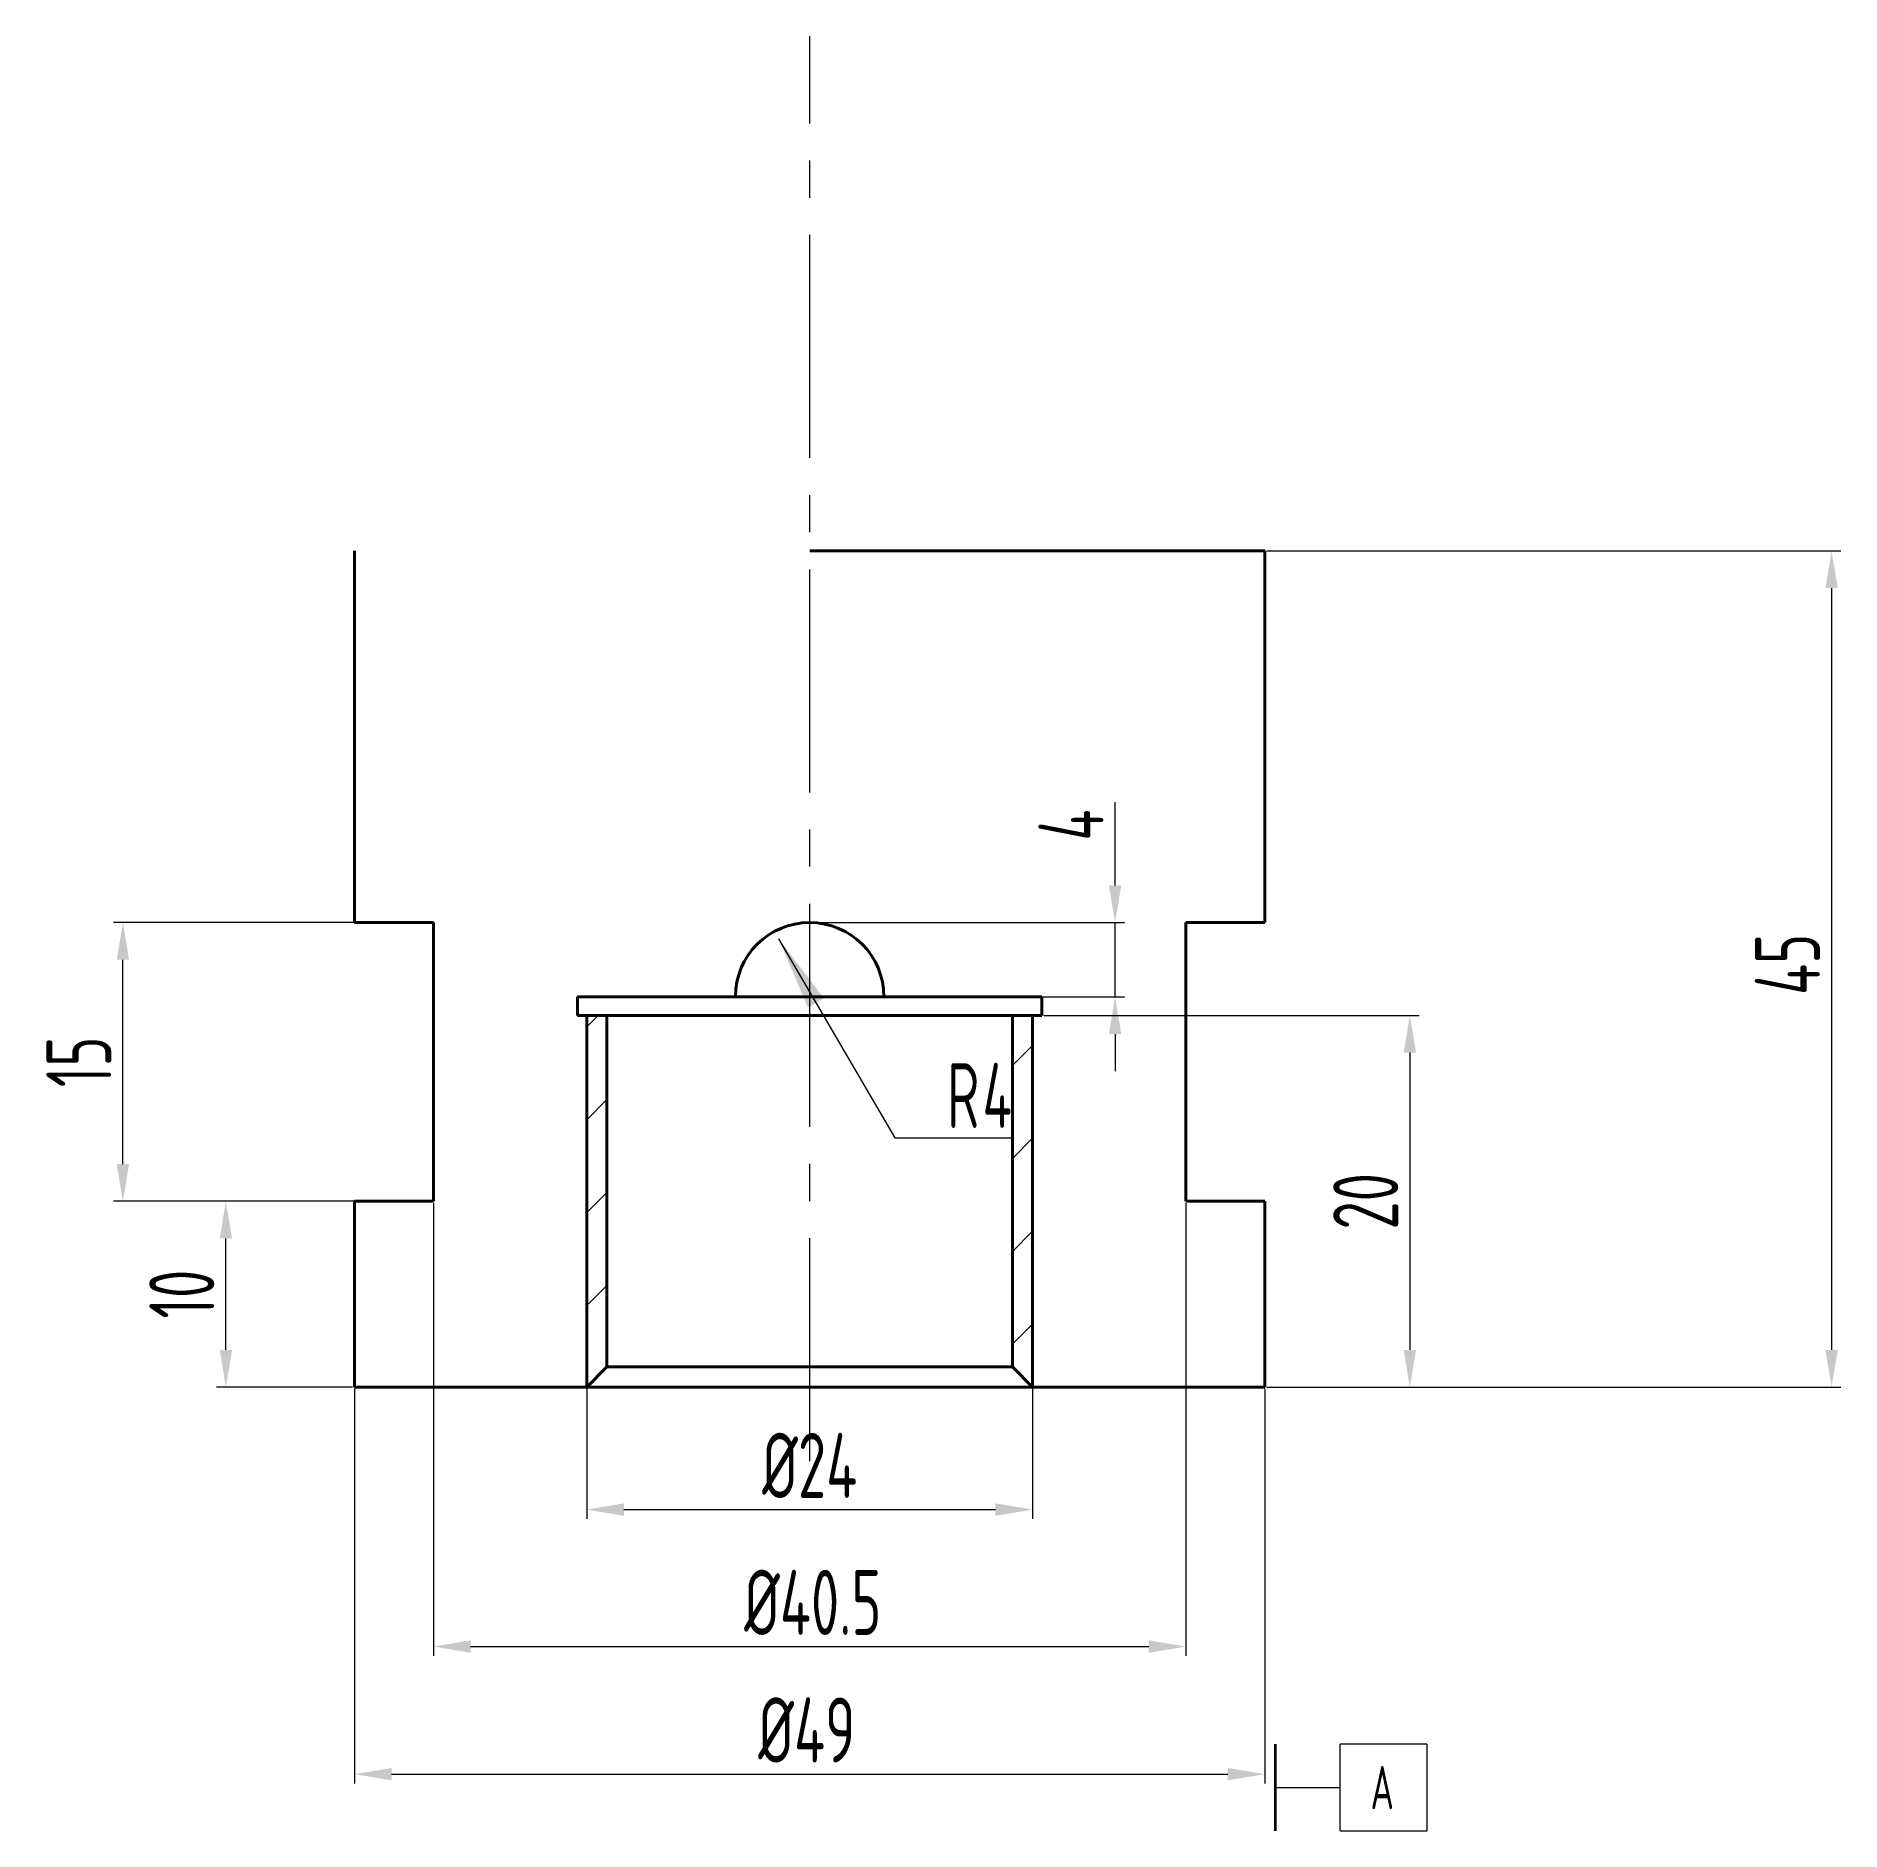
# Model space of a CAD drawing. Header units: millimetres. Extents: x 120.8 to 218, y 62.8 to 159.4.
import ezdxf

# ---------------------------------------------------------------- set-up
doc = ezdxf.new("R2010")
doc.units = ezdxf.units.MM
doc.linetypes.add('点画线', pattern=[18, 12, -2, 2, -2])
for name, color, linetype, lineweight in [('1轮廓实线层', 7, 'Continuous', 40), ('中心线层', 1, '点画线', 18), ('剖面线层', 4, 'Continuous', 18), ('尺寸线层', 145, 'Continuous', 18)]:
    doc.layers.add(name, color=color, linetype=linetype, lineweight=lineweight)
doc.styles.add('dimension', font='geniso.shx', dxfattribs={"width": 0.707, "bigfont": 'hztxt.shx'})
doc.styles.add('ZQ标准', font='geniso.shx', dxfattribs={"width": 0.667, "bigfont": 'hztxt.shx'})
doc.dimstyles.new('ZqStandard', dxfattribs={"dimtxt": 3.5, "dimasz": 2, "dimexe": 0.5, "dimexo": 0.1, "dimtad": 1, "dimdec": 3, "dimzin": 9, "dimdsep": 46, "dimtxsty": 'dimension', "dimcen": 0, "dimclrd": 256, "dimclre": 256, "dimclrt": 256, "dimadec": 0, "dimazin": 0, "dimtm": 1e-09, "dimtfac": 1, "dimtdec": 3, "dimtmove": 0, "dimatfit": 3, "dimfxl": 1, "dimtolj": 1, "dimlwd": 13, "dimlwe": 13, "dimarcsym": 0})
pattern_1 = [(45, (1147.638, 1043.2803), (-2.5, 2.5), [])]

# ---------------------------------------------------------------- blocks, each defined once
blk = doc.blocks.new('*D3')
at = {"layer": 'Defpoints', "color": 0, "ltscale": 15, "transparency": 16777216}
for p in [(150.451, 86.705), (174.451, 86.705), (174.451, 80.112)]:
    blk.add_point(p, dxfattribs=at)
at = {"layer": '尺寸线层', "lineweight": 13, "ltscale": 15, "transparency": 16777216}
for p, q in [((150.451, 86.605), (150.451, 79.612)), ((174.451, 86.605), (174.451, 79.612)), ((152.451, 80.112), (172.451, 80.112))]:
    blk.add_line(p, q, dxfattribs=at)
at = {"layer": '尺寸线层', "ltscale": 15, "transparency": 16777216}
for points in [[(152.451, 80.445), (152.451, 79.779), (150.451, 80.112)], [(172.451, 80.445), (172.451, 79.779), (174.451, 80.112)]]:
    blk.add_solid(points, dxfattribs=at)
at = {"layer": '尺寸线层', "ltscale": 15, "transparency": 16777216, "insert": (162.451, 82.487), "char_height": 3.5, "width": 19.1429, "attachment_point": 5, "style": 'dimension'}
blk.add_mtext('\\A1;%%C24', dxfattribs=at)
blk = doc.blocks.new('*D4')
at = {"layer": 'Defpoints', "color": 0, "ltscale": 15, "transparency": 16777216}
for p in [(142.201, 96.705), (182.701, 96.705), (182.701, 72.743)]:
    blk.add_point(p, dxfattribs=at)
at = {"layer": '尺寸线层', "lineweight": 13, "ltscale": 15, "transparency": 16777216}
for p, q in [((142.201, 96.605), (142.201, 72.243)), ((182.701, 96.605), (182.701, 72.243)), ((144.201, 72.743), (180.701, 72.743))]:
    blk.add_line(p, q, dxfattribs=at)
at = {"layer": '尺寸线层', "ltscale": 15, "transparency": 16777216}
for points in [[(144.201, 73.076), (144.201, 72.41), (142.201, 72.743)], [(180.701, 73.076), (180.701, 72.41), (182.701, 72.743)]]:
    blk.add_solid(points, dxfattribs=at)
at = {"layer": '尺寸线层', "ltscale": 15, "transparency": 16777216, "insert": (162.618, 75.118), "char_height": 3.5, "width": 11.6725, "attachment_point": 5, "style": 'dimension'}
blk.add_mtext('\\A1;%%C40.5', dxfattribs=at)
blk = doc.blocks.new('*D5')
at = {"layer": 'Defpoints', "color": 0, "ltscale": 15, "transparency": 16777216}
for p in [(137.951, 86.705), (186.951, 86.705), (186.951, 65.876)]:
    blk.add_point(p, dxfattribs=at)
at = {"layer": '尺寸线层', "lineweight": 13, "ltscale": 15, "transparency": 16777216}
for p, q in [((137.951, 86.605), (137.951, 65.376)), ((186.951, 86.605), (186.951, 65.376)), ((139.951, 65.876), (184.951, 65.876))]:
    blk.add_line(p, q, dxfattribs=at)
at = {"layer": '尺寸线层', "ltscale": 15, "transparency": 16777216}
for points in [[(139.951, 66.21), (139.951, 65.543), (137.951, 65.876)], [(184.951, 66.21), (184.951, 65.543), (186.951, 65.876)]]:
    blk.add_solid(points, dxfattribs=at)
at = {"layer": '尺寸线层', "ltscale": 15, "transparency": 16777216, "insert": (162.299, 68.251), "char_height": 3.5, "width": 11.40811, "attachment_point": 5, "style": 'dimension'}
blk.add_mtext('\\A1;%%C49', dxfattribs=at)
blk = doc.blocks.new('*D6')
at = {"layer": 'Defpoints', "color": 0, "ltscale": 15, "transparency": 16777216}
for p in [(131.031, 96.705), (137.951, 96.705), (137.951, 86.705)]:
    blk.add_point(p, dxfattribs=at)
at = {"layer": '尺寸线层', "lineweight": 13, "ltscale": 15, "transparency": 16777216}
for p, q in [((137.851, 96.705), (130.531, 96.705)), ((131.031, 88.705), (131.031, 94.705)), ((137.851, 86.705), (130.531, 86.705))]:
    blk.add_line(p, q, dxfattribs=at)
at = {"layer": '尺寸线层', "ltscale": 15, "transparency": 16777216}
for points in [[(130.698, 94.705), (131.365, 94.705), (131.031, 96.705)], [(130.698, 88.705), (131.365, 88.705), (131.031, 86.705)]]:
    blk.add_solid(points, dxfattribs=at)
at = {"layer": '尺寸线层', "ltscale": 15, "transparency": 16777216, "insert": (128.656, 91.705), "char_height": 3.5, "width": 7, "attachment_point": 5, "rotation": 90, "style": 'dimension'}
blk.add_mtext('\\A1;10', dxfattribs=at)
blk = doc.blocks.new('*D7')
at = {"layer": 'Defpoints', "color": 0, "ltscale": 15, "transparency": 16777216}
for p in [(125.488, 111.705), (142.201, 111.705), (142.201, 96.705)]:
    blk.add_point(p, dxfattribs=at)
at = {"layer": '尺寸线层', "lineweight": 13, "ltscale": 15, "transparency": 16777216}
for p, q in [((142.101, 111.705), (124.988, 111.705)), ((125.488, 98.705), (125.488, 109.705)), ((142.101, 96.705), (124.988, 96.705))]:
    blk.add_line(p, q, dxfattribs=at)
at = {"layer": '尺寸线层', "ltscale": 15, "transparency": 16777216}
for points in [[(125.154, 109.705), (125.821, 109.705), (125.488, 111.705)], [(125.154, 98.705), (125.821, 98.705), (125.488, 96.705)]]:
    blk.add_solid(points, dxfattribs=at)
at = {"layer": '尺寸线层', "ltscale": 15, "transparency": 16777216, "insert": (123.113, 104.205), "char_height": 3.5, "width": 7, "attachment_point": 5, "rotation": 90, "style": 'dimension'}
blk.add_mtext('\\A1;15', dxfattribs=at)
blk = doc.blocks.new('*D8')
at = {"layer": 'Defpoints', "color": 0, "ltscale": 15, "transparency": 16777216}
for p in [(174.951, 106.705), (186.951, 86.705), (194.752, 86.705)]:
    blk.add_point(p, dxfattribs=at)
at = {"layer": '尺寸线层', "lineweight": 13, "ltscale": 15, "transparency": 16777216}
for p, q in [((175.051, 106.705), (195.252, 106.705)), ((194.752, 104.705), (194.752, 88.705)), ((187.051, 86.705), (195.252, 86.705))]:
    blk.add_line(p, q, dxfattribs=at)
at = {"layer": '尺寸线层', "ltscale": 15, "transparency": 16777216}
for points in [[(194.419, 104.705), (195.086, 104.705), (194.752, 106.705)], [(194.419, 88.705), (195.086, 88.705), (194.752, 86.705)]]:
    blk.add_solid(points, dxfattribs=at)
at = {"layer": '尺寸线层', "ltscale": 15, "transparency": 16777216, "insert": (192.377, 96.705), "char_height": 3.5, "width": 7, "attachment_point": 5, "rotation": 90, "style": 'dimension'}
blk.add_mtext('\\A1;20', dxfattribs=at)
blk = doc.blocks.new('*D9')
at = {"layer": 'Defpoints', "color": 0, "ltscale": 15, "transparency": 16777216}
for p in [(162.451, 111.705), (162.451, 107.705), (178.888, 107.705)]:
    blk.add_point(p, dxfattribs=at)
at = {"layer": '尺寸线层', "lineweight": 13, "ltscale": 15, "transparency": 16777216}
for p, q in [((178.888, 113.705), (178.888, 118.192)), ((162.551, 111.705), (179.388, 111.705)), ((178.888, 107.705), (178.888, 111.705)), ((162.551, 107.705), (179.388, 107.705)), ((178.888, 105.705), (178.888, 103.705))]:
    blk.add_line(p, q, dxfattribs=at)
at = {"layer": '尺寸线层', "ltscale": 15, "transparency": 16777216}
for points in [[(178.555, 113.705), (179.221, 113.705), (178.888, 111.705)], [(178.555, 105.705), (179.221, 105.705), (178.888, 107.705)]]:
    blk.add_solid(points, dxfattribs=at)
at = {"layer": '尺寸线层', "ltscale": 15, "transparency": 16777216, "insert": (176.513, 116.948), "char_height": 3.5, "width": 7, "attachment_point": 5, "rotation": 90, "style": 'dimension'}
blk.add_mtext('\\A1;4', dxfattribs=at)
blk = doc.blocks.new('*X1')
at = {"layer": '尺寸线层', "ltscale": 15}
blk.add_hatch(color=0, dxfattribs=at).paths.add_polyline_path([(-986.862, -932.443), (-984.415, -935.647), (-985.279, -936.151)], flags=0)
at = {"layer": '尺寸线层', "color": 0, "ltscale": 15}
for p, q in [((-986.862, -932.443), (-980.608, -943.167)), ((-980.608, -943.167), (-974.332, -943.167))]:
    blk.add_line(p, q, dxfattribs=at)
at = {"layer": '尺寸线层', "color": 0, "ltscale": 15, "insert": (-975.966, -940.879), "char_height": 3.5, "width": 7, "attachment_point": 5, "line_spacing_factor": 0.89982, "style": 'ZQ标准'}
blk.add_mtext('\\T1.1;R4', dxfattribs=at)
blk = doc.blocks.new('*D10')
at = {"layer": 'Defpoints', "color": 0, "ltscale": 15, "transparency": 16777216}
for p in [(186.951, 131.705), (186.951, 86.705), (217.453, 86.705)]:
    blk.add_point(p, dxfattribs=at)
at = {"layer": '尺寸线层', "lineweight": 13, "ltscale": 15, "transparency": 16777216}
for p, q in [((187.051, 131.705), (217.953, 131.705)), ((217.453, 129.705), (217.453, 88.705)), ((187.051, 86.705), (217.953, 86.705))]:
    blk.add_line(p, q, dxfattribs=at)
at = {"layer": '尺寸线层', "ltscale": 15, "transparency": 16777216}
for points in [[(217.12, 129.705), (217.787, 129.705), (217.453, 131.705)], [(217.12, 88.705), (217.787, 88.705), (217.453, 86.705)]]:
    blk.add_solid(points, dxfattribs=at)
at = {"layer": '尺寸线层', "ltscale": 15, "transparency": 16777216, "insert": (215.078, 109.455), "char_height": 3.5, "width": 7, "attachment_point": 5, "rotation": 90, "style": 'dimension'}
blk.add_mtext('\\A1;45', dxfattribs=at)
blk = doc.blocks.new('*X2')
at = {"layer": '尺寸线层', "color": 0, "lineweight": 35, "ltscale": 15}
blk.add_line((0.778, 2.333), (0.778, -2.333), dxfattribs=at)
at = {"layer": '尺寸线层', "color": 0, "lineweight": -2, "ltscale": 15}
for p, q in [((8.944, 2.333), (4.278, 2.333)), ((4.278, -2.333), (4.278, 2.333)), ((8.944, 2.333), (8.944, -2.333)), ((0.778, 0), (4.278, 0)), ((4.278, -2.333), (8.944, -2.333))]:
    blk.add_line(p, q, dxfattribs=at)
at = {"layer": '尺寸线层', "color": 0, "lineweight": -2, "ltscale": 15, "insert": (6.611, 0), "char_height": 2.3333, "width": 4.66667, "attachment_point": 5, "line_spacing_factor": 0.89982, "style": 'ZQ标准'}
blk.add_mtext('\\T1.1;A', dxfattribs=at)

msp = doc.modelspace()

# ---------------------------------------------------------------- hatches: boundary and pattern name
at = {"layer": '剖面线层', "ltscale": 15}
h = msp.add_hatch(dxfattribs=at)
h.set_pattern_fill('JIS_WOOD', color=256, scale=5, style=0)
h.set_pattern_definition(pattern_1)
h.paths.add_polyline_path([(150.4507, 86.7046), (150.4507, 100.3204), (150.4507, 106.7046), (151.5332, 106.7046), (151.5332, 87.7871)], flags=0)
h = msp.add_hatch(dxfattribs=at)
h.set_pattern_fill('JIS_WOOD', color=256, scale=5, style=0)
h.set_pattern_definition(pattern_1)
h.paths.add_polyline_path([(173.3682, 87.7871), (173.3682, 98.5252), (173.3682, 106.7046), (174.4507, 106.7046), (174.4507, 86.7046)], flags=0)

# ---------------------------------------------------------------- linework, layer by layer
at = {"layer": '1轮廓实线层', "ltscale": 15}
for p, q in [((137.9507, 111.7046), (137.9507, 131.7046)), ((186.9507, 111.7046), (186.9507, 131.7046)), ((142.2007, 111.7046), (137.9507, 111.7046)), ((142.2007, 96.7046), (142.2007, 111.7046)), ((182.7007, 96.7046), (182.7007, 111.7046)), ((182.7007, 111.7046), (186.9507, 111.7046)), ((149.9507, 106.7046), (149.9507, 107.7046)), ((149.9507, 107.7046), (174.9507, 107.7046)), ((174.9507, 106.7046), (174.9507, 107.7046)), ((150.4507, 106.7046), (149.9507, 106.7046)), ((150.4507, 86.7046), (150.4507, 106.7046)), ((162.4507, 106.7046), (150.4507, 106.7046)), ((151.5332, 87.7871), (151.5332, 106.7046)), ((162.4507, 106.7046), (174.4507, 106.7046)), ((173.3682, 87.7871), (173.3682, 106.7046)), ((174.4507, 86.7046), (174.4507, 106.7046)), ((174.4507, 106.7046), (174.9507, 106.7046)), ((137.9507, 86.7046), (137.9507, 96.7046)), ((137.9507, 96.7046), (142.2007, 96.7046)), ((186.9507, 96.7046), (182.7007, 96.7046)), ((186.9507, 86.7046), (186.9507, 96.7046)), ((150.4507, 86.7046), (151.5332, 87.7871)), ((151.5332, 87.7871), (173.3682, 87.7871)), ((174.4507, 86.7046), (173.3682, 87.7871)), ((137.9507, 86.7046), (186.9507, 86.7046))]:
    msp.add_line(p, q, dxfattribs=at)
at = {"layer": '1轮廓实线层'}
msp.add_line((186.9507, 131.7046), (162.4507, 131.7046), dxfattribs=at)
at = {"layer": '1轮廓实线层', "ltscale": 15}
msp.add_arc((162.4507, 107.7046), 4, 0, 180, dxfattribs=at)
at = {"layer": '中心线层'}
msp.add_line((162.4507, 82.7124), (162.4507, 159.4086), dxfattribs=at)

# ---------------------------------------------------------------- block references
at = {"layer": '尺寸线层', "ltscale": 15}
msp.add_blockref('*X1', (1147.638, 1043.2803), dxfattribs=at)

# ---------------------------------------------------------------- dimensions: what is measured, and where the dimension line sits
for base, p1, p2, angle, picture, middle in [((217.4532, 86.7046), (186.9507, 131.7046), (186.9507, 86.7046), 270, '*D10', (217.4532, 109.4546)), ((178.8879, 107.7046), (162.4507, 111.7046), (162.4507, 107.7046), 270, '*D9', (178.8879, 116.9482)), ((125.4876, 111.7046), (142.2007, 96.7046), (142.2007, 111.7046), 90, '*D7', (125.4876, 104.2046)), ((194.7524, 86.7046), (174.9507, 106.7046), (186.9507, 86.7046), 270, '*D8', (194.7524, 96.7046)), ((131.0314, 96.7046), (137.9507, 86.7046), (137.9507, 96.7046), 90, '*D6', (131.0314, 91.7046))]:
    dim = msp.add_linear_dim(base=base, p1=p1, p2=p2, angle=angle, dimstyle='ZqStandard', dxfattribs=at)
    dim.commit()
    dim.dimension.update_dxf_attribs({"geometry": picture, "text_midpoint": middle, "dimtype": 128})
for base, p1, p2, picture, middle in [((182.7007, 72.743), (142.2007, 96.7046), (182.7007, 96.7046), '*D4', (162.6179, 72.743)), ((186.9507, 65.8762), (137.9507, 86.7046), (186.9507, 86.7046), '*D5', (162.2988, 65.8762)), ((174.4507, 80.1121), (150.4507, 86.7046), (174.4507, 86.7046), '*D3', (162.4507, 80.1121))]:
    dim = msp.add_linear_dim(base=base, p1=p1, p2=p2, text='%%C<>', dimstyle='ZqStandard', dxfattribs=at)
    dim.commit()
    dim.dimension.update_dxf_attribs({"geometry": picture, "text_midpoint": middle, "dimtype": 128})

# ---------------------------------------------------------------- wipeouts: each hides what was drawn before it
at = {"ltscale": 15}
msp.add_wipeout([(190.9976, 62.8227), (195.6643, 62.8227), (195.6643, 67.4893), (195.6643, 62.8227), (195.6643, 67.4893), (190.9976, 67.4893)], dxfattribs=at).dxf.layer = '尺寸线层'

# ---------------------------------------------------------------- next in the draw order: block references
at = {"layer": '尺寸线层', "ltscale": 15}
msp.add_blockref('*X2', (186.7198, 65.156), dxfattribs=at)

doc.saveas('drawing.dxf')
